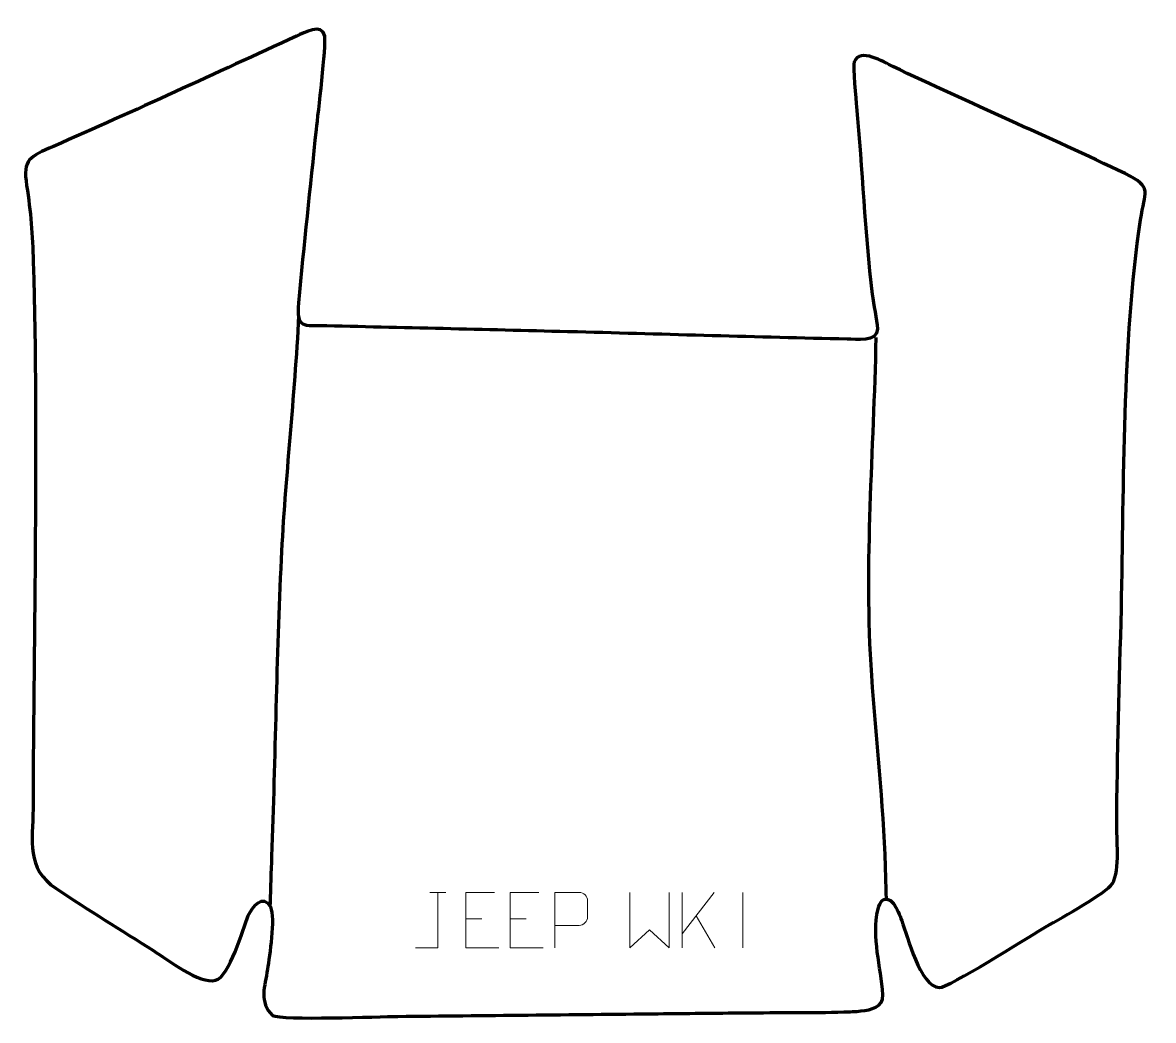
# Model space of a CAD drawing. Header units: millimetres. Extents: x -232 to 276, y -147 to 302.
import ezdxf

# ---------------------------------------------------------------- set-up
doc = ezdxf.new("R2010")
doc.units = ezdxf.units.MM
doc.header["$MEASUREMENT"] = 0
for name, color, linetype in [('layer 1', 7, 'Continuous'), ('layer 2', 7, 'Continuous'), ('layer 3', 7, 'Continuous')]:
    doc.layers.add(name, color=color, linetype=linetype)

msp = doc.modelspace()

# ---------------------------------------------------------------- linework, layer by layer
at = {"layer": 'layer 1', "color": 250, "lineweight": 9}
for points, knots in [([(-55.7338, -114.0529), (-55.7338, -114.0529), (-45.7118, -114.0529), (-45.7118, -114.0529), (-45.7118, -114.0529), (-45.7118, -114.0529), (-45.7118, -89.0993), (-45.7118, -89.0993)], [0, 0, 0, 0, 0.33333333, 0.33333333, 0.33333333, 0.33333333, 1, 1, 1, 1]), ([(-20.2708, -89.0993), (-20.2708, -89.0993), (-33.1447, -89.0993), (-33.1447, -89.0993), (-33.1447, -89.0993), (-33.1447, -89.0993), (-33.1447, -114.0529), (-33.1447, -114.0529), (-33.1447, -114.0529), (-33.1447, -114.0529), (-18.2789, -114.0529), (-18.2789, -114.0529)], [0, 0, 0, 0, 0.25, 0.25, 0.25, 0.25, 0.5, 0.5, 0.5, 0.5, 1, 1, 1, 1]), ([(-0.2708, -89.0993), (-0.2708, -89.0993), (-13.1447, -89.0993), (-13.1447, -89.0993), (-13.1447, -89.0993), (-13.1447, -89.0993), (-13.1447, -114.0529), (-13.1447, -114.0529), (-13.1447, -114.0529), (-13.1447, -114.0529), (1.7211, -114.0529), (1.7211, -114.0529)], [0, 0, 0, 0, 0.25, 0.25, 0.25, 0.25, 0.5, 0.5, 0.5, 0.5, 1, 1, 1, 1]), ([(6.9561, -114.0529), (6.9561, -114.0529), (6.9561, -89.0993), (6.9561, -89.0993), (6.9561, -89.0993), (10.5511, -89.0993), (14.1464, -89.0993), (17.7418, -89.0993), (17.7418, -89.0993), (20.067, -89.1372), (21.6244, -90.6273), (21.6202, -92.9934), (21.6202, -92.9934), (21.6198, -95.0291), (21.6198, -98.0884), (21.6202, -100.1244), (21.6202, -100.1244), (21.6137, -101.9998), (19.8015, -103.9417), (17.7919, -103.9608), (17.7919, -103.9608), (17.7919, -103.9608), (6.9561, -103.9608), (6.9561, -103.9608)], [0, 0, 0, 0, 0.14285714, 0.14285714, 0.14285714, 0.14285714, 0.28571429, 0.28571429, 0.28571429, 0.28571429, 0.42857143, 0.42857143, 0.42857143, 0.42857143, 0.57142857, 0.57142857, 0.57142857, 0.57142857, 0.71428571, 0.71428571, 0.71428571, 0.71428571, 1, 1, 1, 1]), ([(40.6553, -89.0757), (40.6553, -89.0757), (40.6553, -114.0337), (40.6553, -114.0337), (40.6553, -114.0337), (40.6553, -114.0337), (49.498, -105.969), (49.498, -105.969), (49.498, -105.969), (49.498, -105.969), (58.3404, -114.0331), (58.3404, -114.0331), (58.3404, -114.0331), (58.3404, -114.0331), (58.3404, -89.0757), (58.3404, -89.0757)], [0, 0, 0, 0, 0.2, 0.2, 0.2, 0.2, 0.4, 0.4, 0.4, 0.4, 0.6, 0.6, 0.6, 0.6, 1, 1, 1, 1])]:
    msp.add_open_spline(points, degree=3, knots=knots, dxfattribs=at)
for points in [[(-49.2959, -89.0993), (-49.2959, -89.0993), (-42.1277, -89.0993), (-42.1277, -89.0993)], [(64.1471, -89.0779), (64.1471, -89.0779), (64.1471, -114.0315), (64.1471, -114.0315)], [(78.5233, -89.0779), (78.5233, -89.0779), (64.1471, -107.7176), (64.1471, -107.7176)], [(91.4979, -89.0676), (91.4979, -89.0676), (91.4979, -114.0417), (91.4979, -114.0417)], [(-33.1447, -100.979), (-33.1447, -100.979), (-25.9766, -100.979), (-25.9766, -100.979)], [(-13.1447, -100.979), (-13.1447, -100.979), (-5.9766, -100.979), (-5.9766, -100.979)], [(78.8486, -113.9357), (78.8486, -113.9357), (70.3781, -99.6221), (70.3781, -99.6221)]]:
    msp.add_open_spline(points, degree=3, dxfattribs=at)
at = {"layer": 'layer 2', "color": 242, "lineweight": 200}
msp.add_open_spline([(17.0656, 162.8216), (57.4879, 161.7867), (97.8947, 160.447), (138.3236, 159.6321), (138.3236, 159.6321), (142.2512, 159.5529), (152.0795, 158.1683), (151.9133, 164.2179), (151.9133, 164.2179), (151.7971, 168.45), (150.1437, 175.0895), (149.583, 179.8175), (149.583, 179.8175), (146.2797, 207.6725), (145.1585, 235.9868), (142.5886, 263.9571), (142.5886, 263.9571), (142.3224, 266.8322), (140.7116, 282.3815), (141.4845, 284.3057), (141.4845, 284.3057), (144.0733, 290.75), (154.7594, 284.1086), (158.8853, 282.1363), (158.8853, 282.1363), (193.5056, 265.661), (228.7812, 250.4764), (263.3292, 234.0121), (263.3292, 234.0121), (276.0086, 227.7854), (272.1157, 225.9711), (270.2175, 213.2692), (270.2175, 213.2692), (261.9344, 156.366), (262.9328, 95.8933), (261.6023, 38.3185), (261.6023, 38.3185), (260.8456, 5.7261), (259.6447, -27.1631), (259.5424, -59.7369), (259.5424, -59.7369), (259.5227, -65.9974), (261.2087, -81.5059), (256.8696, -86.0115), (256.8696, -86.0115), (251.8414, -91.2325), (233.2938, -101.1888), (225.8489, -105.5992), (225.8489, -105.5992), (219.703, -109.338), (183.4808, -132.1083), (179.8001, -131.882), (179.8001, -131.882), (171.0264, -131.3424), (165.5131, -108.9028), (162.8982, -101.8493), (162.8982, -101.8493), (161.8863, -99.1199), (160.8343, -96.4374), (159.1033, -94.0778), (159.1033, -94.0778), (159.1033, -94.0778), (157.8409, -92.7402), (157.8409, -92.7402), (157.8409, -92.7402), (154.3894, -90.796), (153.1086, -93.3771), (152.2089, -96.5159), (152.2089, -96.5159), (149.3036, -109.6263), (153.5646, -122.1428), (154.3724, -135.1214), (154.3724, -135.1214), (154.7226, -140.7468), (149.0653, -141.818), (144.5495, -142.3566), (144.5495, -142.3566), (141.9757, -142.6635), (139.4317, -142.7042), (136.8478, -142.7791), (136.8478, -142.7791), (122.2401, -143.2646), (107.0967, -143.0364), (92.4059, -143.1876), (92.4059, -143.1876), (85.737, -143.2563), (79.068, -143.3249), (72.3991, -143.3935), (72.3991, -143.3935), (66.0621, -143.4587), (59.7251, -143.524), (53.3881, -143.5892), (53.3881, -143.5892), (14.3763, -143.9907), (-24.6354, -144.3922), (-63.6472, -144.7938), (-63.6472, -144.7938), (-71.8758, -144.938), (-115.8787, -146.5983), (-119.9786, -144.4116), (-119.9786, -144.4116), (-126.2183, -138.4104), (-123.4522, -131.3428), (-122.3115, -123.6505), (-122.3115, -123.6505), (-121.3983, -117.4922), (-118.6589, -100.8738), (-120.94, -95.6027), (-120.94, -95.6027), (-124.2763, -89.3758), (-129.1542, -95.4681), (-130.9, -99.5231), (-130.9, -99.5231), (-133.2509, -105.5757), (-139.4257, -126.9858), (-145.6365, -128.5948), (-145.6365, -128.5948), (-152.9182, -130.4813), (-167.0855, -119.3949), (-173.4309, -115.336), (-173.4309, -115.336), (-188.0103, -106.0292), (-202.899, -97.0117), (-217.2586, -87.3896), (-217.2586, -87.3896), (-231.0706, -78.1345), (-227.7337, -66.0456), (-227.692, -51.5292), (-227.692, -51.5292), (-227.4248, 30.1721), (-225.2326, 112.6767), (-227.5973, 194.2838), (-227.5973, 194.2838), (-227.9514, 206.5025), (-228.7122, 216.5958), (-230.5617, 228.7026), (-230.5617, 228.7026), (-232.3748, 240.5715), (-229.2421, 241.5336), (-218.4687, 246.2458), (-218.4687, 246.2458), (-181.8341, 262.3145), (-145.5303, 279.1121), (-109.1816, 295.8132), (-109.1816, 295.8132), (-105.8038, 297.3652), (-97.6871, 301.8729), (-96.5429, 295.8573), (-96.5429, 295.8573), (-95.7409, 291.6403), (-99.5508, 260.7624), (-100.266, 253.9237), (-100.266, 253.9237), (-102.9817, 227.9373), (-105.844, 201.9083), (-108.1356, 175.8839), (-108.1356, 175.8839), (-109.1741, 164.0902), (-106.2553, 165.7487), (-95.6292, 165.519), (-95.6292, 165.519), (-58.383, 164.714), (-21.1768, 163.7917), (16.0654, 162.847), (16.0654, 162.847), (16.0654, 162.847), (17.0656, 162.8216), (17.0656, 162.8216)], degree=3, knots=[0, 0, 0, 0, 0.02325581, 0.02325581, 0.02325581, 0.02325581, 0.04651163, 0.04651163, 0.04651163, 0.04651163, 0.06976744, 0.06976744, 0.06976744, 0.06976744, 0.09302326, 0.09302326, 0.09302326, 0.09302326, 0.11627907, 0.11627907, 0.11627907, 0.11627907, 0.13953488, 0.13953488, 0.13953488, 0.13953488, 0.1627907, 0.1627907, 0.1627907, 0.1627907, 0.18604651, 0.18604651, 0.18604651, 0.18604651, 0.20930233, 0.20930233, 0.20930233, 0.20930233, 0.23255814, 0.23255814, 0.23255814, 0.23255814, 0.25581395, 0.25581395, 0.25581395, 0.25581395, 0.27906977, 0.27906977, 0.27906977, 0.27906977, 0.30232558, 0.30232558, 0.30232558, 0.30232558, 0.3255814, 0.3255814, 0.3255814, 0.3255814, 0.34883721, 0.34883721, 0.34883721, 0.34883721, 0.37209302, 0.37209302, 0.37209302, 0.37209302, 0.39534884, 0.39534884, 0.39534884, 0.39534884, 0.41860465, 0.41860465, 0.41860465, 0.41860465, 0.44186047, 0.44186047, 0.44186047, 0.44186047, 0.46511628, 0.46511628, 0.46511628, 0.46511628, 0.48837209, 0.48837209, 0.48837209, 0.48837209, 0.51162791, 0.51162791, 0.51162791, 0.51162791, 0.53488372, 0.53488372, 0.53488372, 0.53488372, 0.55813953, 0.55813953, 0.55813953, 0.55813953, 0.58139535, 0.58139535, 0.58139535, 0.58139535, 0.60465116, 0.60465116, 0.60465116, 0.60465116, 0.62790698, 0.62790698, 0.62790698, 0.62790698, 0.65116279, 0.65116279, 0.65116279, 0.65116279, 0.6744186, 0.6744186, 0.6744186, 0.6744186, 0.69767442, 0.69767442, 0.69767442, 0.69767442, 0.72093023, 0.72093023, 0.72093023, 0.72093023, 0.74418605, 0.74418605, 0.74418605, 0.74418605, 0.76744186, 0.76744186, 0.76744186, 0.76744186, 0.79069767, 0.79069767, 0.79069767, 0.79069767, 0.81395349, 0.81395349, 0.81395349, 0.81395349, 0.8372093, 0.8372093, 0.8372093, 0.8372093, 0.86046512, 0.86046512, 0.86046512, 0.86046512, 0.88372093, 0.88372093, 0.88372093, 0.88372093, 0.90697674, 0.90697674, 0.90697674, 0.90697674, 0.93023256, 0.93023256, 0.93023256, 0.93023256, 0.95348837, 0.95348837, 0.95348837, 0.95348837, 1, 1, 1, 1], dxfattribs=at)
at = {"layer": 'layer 3', "color": 250, "lineweight": 200}
for points, knots in [([(-108.2767, 170.1661), (-110.0829, 133.6105), (-114.3786, 97.3411), (-116.1582, 60.6537), (-116.1582, 60.6537), (-118.3168, 16.1523), (-118.7725, -28.4182), (-120.4365, -72.9407), (-120.4365, -72.9407), (-120.6984, -79.9048), (-120.95, -86.8631), (-121.1436, -93.8297), (-121.1436, -93.8297), (-121.1436, -93.8297), (-121.1712, -94.8244), (-121.1712, -94.8244)], [0, 0, 0, 0, 0.2, 0.2, 0.2, 0.2, 0.4, 0.4, 0.4, 0.4, 0.6, 0.6, 0.6, 0.6, 1, 1, 1, 1]), ([(151.2138, 160.3097), (150.3153, 109.4413), (145.6672, 59.3383), (149.2354, 8.4242), (149.2354, 8.4242), (151.2616, -20.4878), (154.5266, -48.4415), (155.4009, -77.5494), (155.4009, -77.5494), (155.5409, -82.2094), (155.6715, -86.87), (155.7983, -91.5304)], [0, 0, 0, 0, 0.25, 0.25, 0.25, 0.25, 0.5, 0.5, 0.5, 0.5, 1, 1, 1, 1])]:
    msp.add_open_spline(points, degree=3, knots=knots, dxfattribs=at)

doc.saveas('drawing.dxf')
